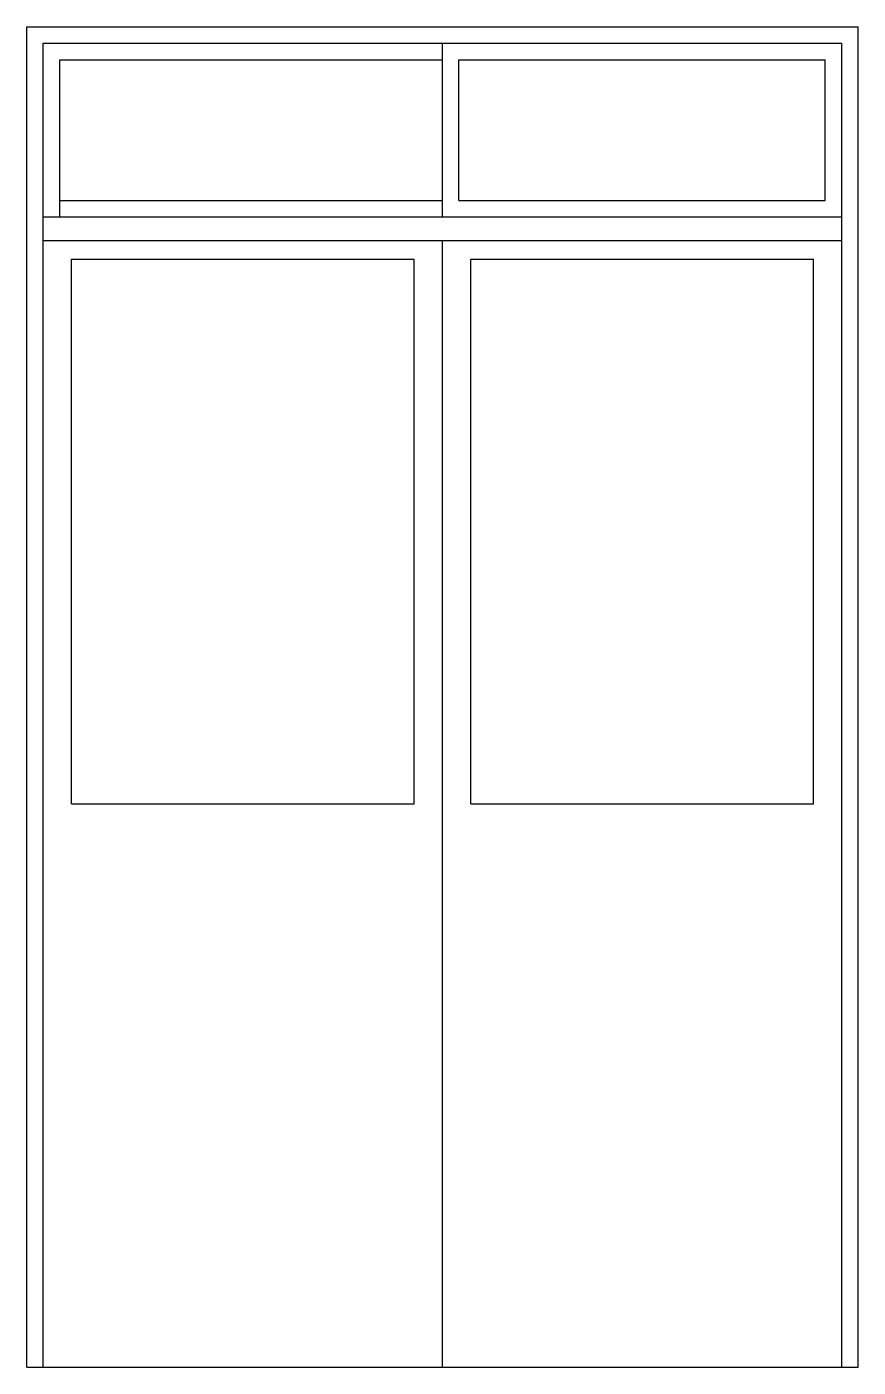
# Model space of a CAD drawing. Units: millimetres at full size, sheet at 1:100. Extents: x -6402 to -4632, y -3490 to -635.
import ezdxf

# ---------------------------------------------------------------- set-up
doc = ezdxf.new("R2010")
doc.units = ezdxf.units.MM
doc.header["$LTSCALE"] = 100
doc.layers.add('0-0', color=7, linetype='Continuous')

msp = doc.modelspace()

# ---------------------------------------------------------------- linework, layer by layer
at = {"layer": '0-0'}
for p, q in [((-6402.3, -3489.8), (-6402.3, -634.8)), ((-6402.3, -634.8), (-4632.3, -634.8)), ((-4632.3, -3489.8), (-4632.3, -634.8)), ((-6367.3, -3489.8), (-6367.3, -669.8)), ((-6367.3, -669.8), (-4667.3, -669.8)), ((-5517.3, -1039.8), (-5517.3, -669.8)), ((-4667.3, -3489.8), (-4667.3, -669.8)), ((-6332.3, -1039.8), (-6332.3, -704.8)), ((-6332.3, -704.8), (-5517.3, -704.8)), ((-5482.3, -1004.8), (-5482.3, -704.8)), ((-5482.3, -704.8), (-4702.3, -704.8)), ((-4702.3, -1004.8), (-4702.3, -704.8)), ((-6332.3, -1004.8), (-5517.3, -1004.8)), ((-5482.3, -1004.8), (-4702.3, -1004.8)), ((-6367.3, -1039.8), (-4667.3, -1039.8)), ((-6367.3, -1089.8), (-4667.3, -1089.8)), ((-5517.3, -3489.8), (-5517.3, -1089.8)), ((-6307.3, -2289.8), (-6307.3, -1129.8)), ((-6307.3, -1129.8), (-5577.3, -1129.8)), ((-5577.3, -2289.8), (-5577.3, -1129.8)), ((-5457.3, -2289.8), (-5457.3, -1129.8)), ((-5457.3, -1129.8), (-4727.3, -1129.8)), ((-4727.3, -2289.8), (-4727.3, -1129.8)), ((-6307.3, -2289.8), (-5577.3, -2289.8)), ((-5457.3, -2289.8), (-4727.3, -2289.8)), ((-6402.3, -3489.8), (-4632.3, -3489.8))]:
    msp.add_line(p, q, dxfattribs=at)

doc.saveas('drawing.dxf')
